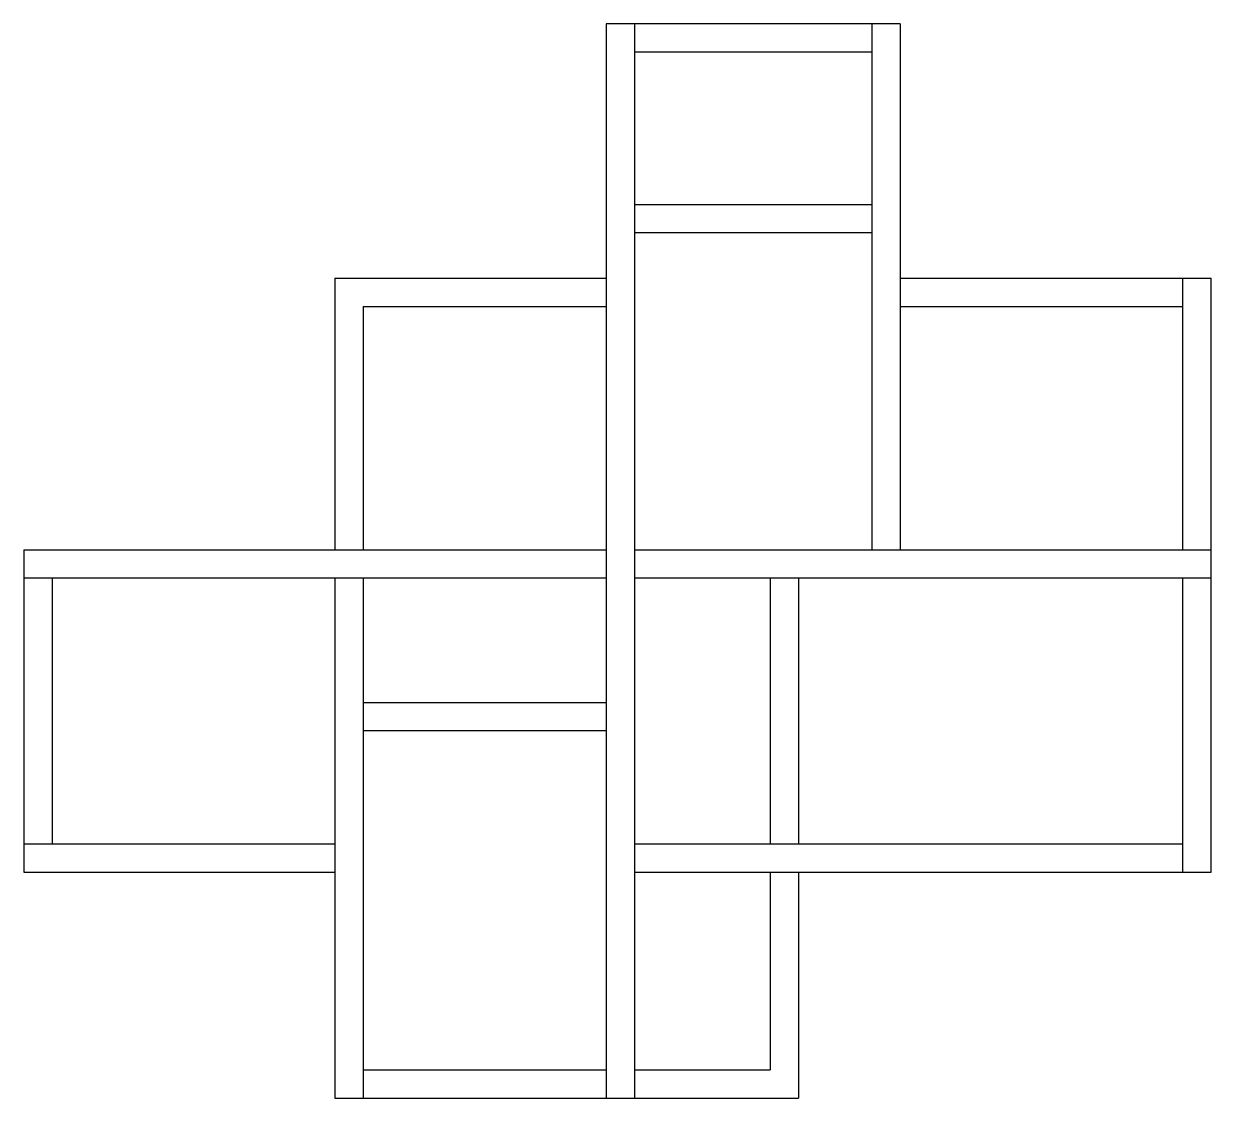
# Model space of a CAD drawing. Extents: x 0 to 0.0021, y -0.0004 to 0.0015.
import ezdxf

# ---------------------------------------------------------------- set-up
doc = ezdxf.new("R2010")
doc.units = 0
doc.header["$MEASUREMENT"] = 0
doc.layers.add('P-PGROUND', color=2, linetype='CONTINUOUS')

msp = doc.modelspace()

# ---------------------------------------------------------------- linework, layer by layer
at = {"layer": 'P-PGROUND'}
for p, q in [((0.00155, 0.0015), (0.00103, 0.0015)), ((0.00103, 0.0015), (0.00103, -0.0004)), ((0.00108, 0.0015), (0.00108, -0.0004)), ((0.0015, 0.0015), (0.0015, 0.00057)), ((0.00155, 0.0015), (0.00155, 0.00057)), ((0.0015, 0.00145), (0.00108, 0.00145)), ((0.0015, 0.00118), (0.00108, 0.00118)), ((0.0015, 0.00113), (0.00108, 0.00113)), ((0.00055, 0.00105), (0.00055, 0.00057)), ((0.00055, 0.00105), (0.00103, 0.00105)), ((0.00155, 0.00105), (0.0021, 0.00105)), ((0.00205, 0.00057), (0.00205, 0.00105)), ((0.0021, 0), (0.0021, 0.00105)), ((0.0006, 0.001), (0.0006, 0.00057)), ((0.0006, 0.001), (0.00103, 0.001)), ((0.00155, 0.001), (0.00205, 0.001)), ((0, 0.00057), (0, 0)), ((0, 0.00057), (0.00103, 0.00057)), ((0.00108, 0.00057), (0.0021, 0.00057)), ((0, 0.00052), (0.00103, 0.00052)), ((0.00005, 0.00052), (0.00005, 0.00005)), ((0.00055, 0.00052), (0.00055, -0.0004)), ((0.0006, 0.00052), (0.0006, -0.0004)), ((0.00108, 0.00052), (0.0021, 0.00052)), ((0.00132, 0.00052), (0.00132, 0.00005)), ((0.00137, 0.00052), (0.00137, 0.00005)), ((0.00205, 0), (0.00205, 0.00052)), ((0.0006, 0.0003), (0.00103, 0.0003)), ((0.0006, 0.00025), (0.00103, 0.00025)), ((0, 0.00005), (0.00055, 0.00005)), ((0.00108, 0.00005), (0.00205, 0.00005)), ((0, 0), (0.00055, 0)), ((0.00108, 0), (0.0021, 0)), ((0.00132, 0), (0.00132, -0.00035)), ((0.00137, 0), (0.00137, -0.0004)), ((0.0006, -0.00035), (0.00103, -0.00035)), ((0.00108, -0.00035), (0.00132, -0.00035)), ((0.00055, -0.0004), (0.00137, -0.0004))]:
    msp.add_line(p, q, dxfattribs=at)

doc.saveas('drawing.dxf')
